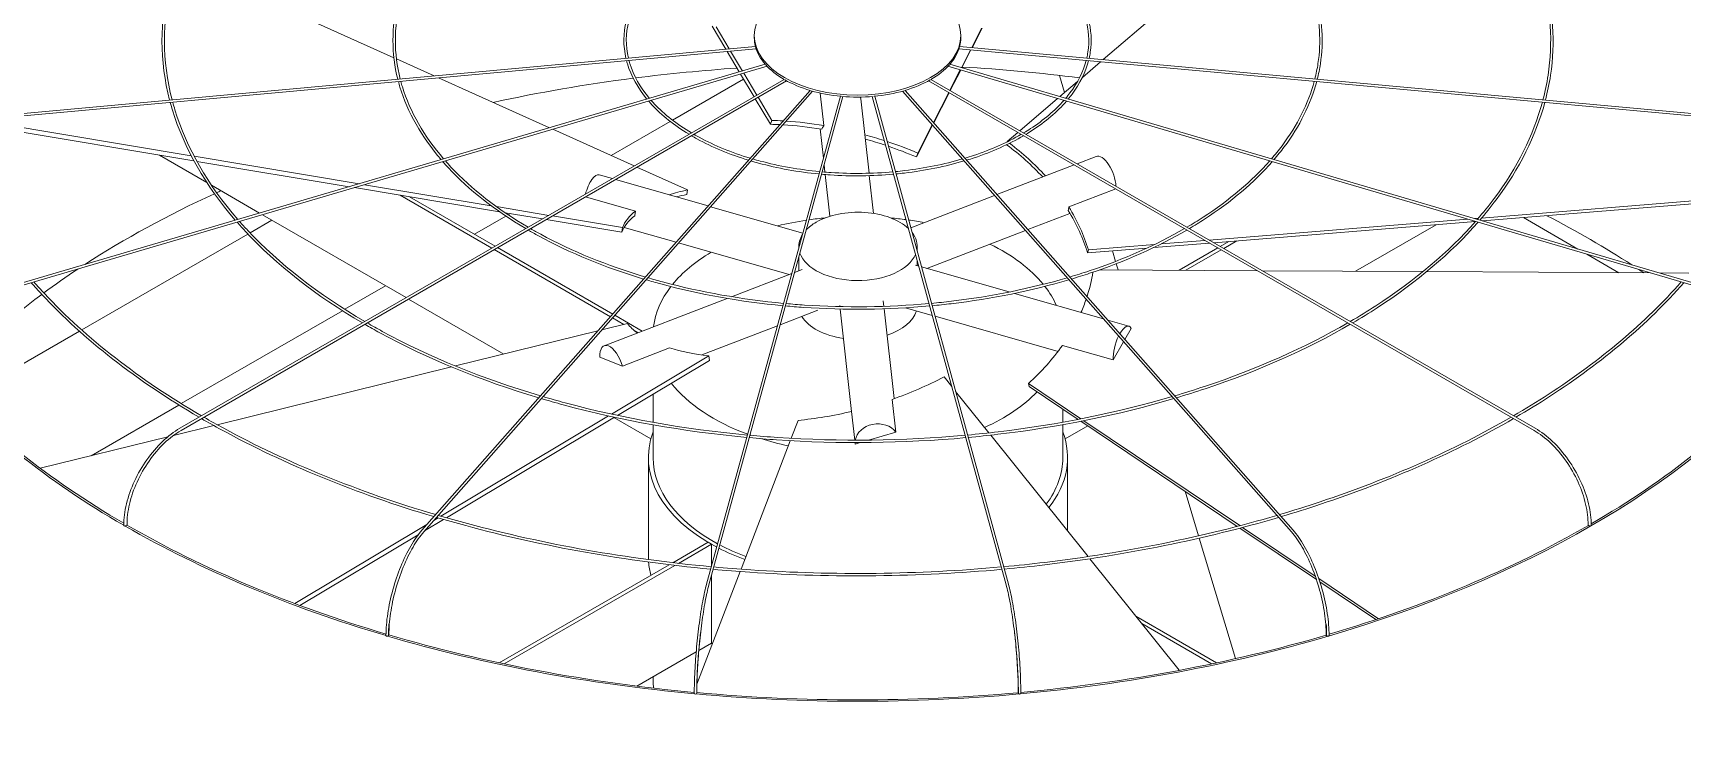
# Model space of a CAD drawing. Header units: millimetres. Extents: x -312439 to 477422, y -331570 to 212570.
# Drawn here: x 397883.8 to 398300.9, y 107352.6 to 107528.1 of the extents above; entities that cross this region are included whole.
import ezdxf

# ---------------------------------------------------------------- set-up
doc = ezdxf.new("R2010")
doc.units = ezdxf.units.MM

msp = doc.modelspace()

# ---------------------------------------------------------------- linework, layer by layer
at = {"color": 0, "linetype": 'Continuous', "lineweight": 0, "extrusion": (0, 0.816497, 0.57735)}
for p, q in [((397975.051, 107521.838), (397932.336, 107541.062)), ((398168.544, 107533.4), (398154.459, 107521.365)), ((398058.999, 107523.997), (398055.549, 107529.795)), ((398056.549, 107529.704), (398059.895, 107524.079)), ((398121.209, 107524.406), (398123.705, 107529.299)), ((398123.834, 107529.311), (398121.326, 107524.395)), ((397853.073, 107505.167), (398066.515, 107524.685)), ((398066.211, 107526.977), (398066.211, 107527.477)), ((398118.161, 107524.685), (398331.602, 107505.167)), ((398118.464, 107526.977), (398118.464, 107527.477)), ((398066.696, 107524.086), (397853.129, 107504.557)), ((397876.433, 107463.544), (398069.002, 107520.193)), ((397985.238, 107517.252), (397975.701, 107521.545)), ((398062.415, 107518.255), (398059.346, 107523.414)), ((398060.242, 107523.496), (398063.22, 107518.492)), ((398115.673, 107520.193), (398308.243, 107463.544)), ((398331.547, 107504.557), (398117.98, 107524.086)), ((398118.618, 107519.327), (398120.909, 107523.818)), ((398121.026, 107523.808), (398118.725, 107519.295)), ((398153.809, 107520.81), (398149.203, 107516.874)), ((397876.606, 107462.956), (398069.462, 107519.69)), ((397920.91, 107428.118), (398073.764, 107516.368)), ((397921.216, 107427.588), (398074.383, 107516.019)), ((398014.396, 107504.129), (397986.374, 107516.741)), ((398045.516, 107506.079), (398063.486, 107516.455)), ((398066.152, 107511.974), (398062.738, 107517.712)), ((398063.543, 107517.949), (398066.856, 107512.38)), ((398263.459, 107427.588), (398110.292, 107516.019)), ((398263.765, 107428.118), (398110.912, 107516.368)), ((398308.07, 107462.956), (398115.213, 107519.69)), ((398115.699, 107513.605), (398118.335, 107518.772)), ((398118.441, 107518.74), (398115.794, 107513.55)), ((398143.41, 107517.374), (398144.718, 107513.043)), ((397982.143, 107402.338), (398080.32, 107513.583)), ((397982.602, 107401.933), (398080.97, 107513.395)), ((398054.151, 107388.696), (398088.005, 107512.101)), ((398054.742, 107388.534), (398088.625, 107512.046)), ((398067.169, 107511.854), (398070.667, 107505.976)), ((398083.82, 107504.701), (398082.907, 107512.91)), ((398129.934, 107388.534), (398096.051, 107512.046)), ((398130.524, 107388.696), (398096.671, 107512.101)), ((398103.705, 107513.395), (398202.073, 107401.933)), ((398202.532, 107402.338), (398104.356, 107513.583)), ((398111.537, 107505.446), (398115.42, 107513.058)), ((398115.515, 107513.004), (398111.615, 107505.358)), ((398147.94, 107515.796), (398143.504, 107512.006)), ((398070.297, 107505.009), (398066.466, 107511.448)), ((398093.151, 107511.462), (398095.245, 107492.63)), ((398142.949, 107511.531), (398133.409, 107503.38)), ((397924.459, 107495.75), (397865.027, 107505.645)), ((397869.573, 107506.061), (397923.776, 107497.036)), ((398035.845, 107494.476), (398015.254, 107503.743)), ((398029.986, 107497.113), (398044.943, 107505.748)), ((398070.297, 107505.009), (398070.667, 107505.976)), ((398082.876, 107503.83), (398083.701, 107496.413)), ((398111.316, 107504.772), (398107.233, 107496.769)), ((398107.604, 107497.736), (398111.238, 107504.86)), ((398130.196, 107500.595), (398130.21, 107500.647)), ((398132.915, 107502.958), (398130.21, 107500.647)), ((397927.722, 107490.288), (397915.749, 107497.2)), ((397924.533, 107496.91), (397966.248, 107489.965)), ((397963.703, 107489.217), (397925.227, 107495.622)), ((398107.233, 107496.769), (398107.604, 107497.736)), ((398152.671, 107496.871), (398147.877, 107495.027)), ((398026.966, 107492.238), (398030.312, 107491.282)), ((398031.132, 107491.048), (398054.532, 107484.363)), ((398049.318, 107488.412), (398036.533, 107494.166)), ((398083.884, 107494.765), (398084.089, 107492.925)), ((398084.158, 107492.305), (398085.333, 107481.738)), ((398095.313, 107492.019), (398096.374, 107482.473)), ((398147.142, 107494.744), (398127.612, 107487.232)), ((397941.096, 107482.566), (397928.914, 107489.599)), ((398001.782, 107482.877), (397965.089, 107488.986)), ((397967.634, 107489.735), (397999.663, 107484.402)), ((397976.604, 107487.069), (397999.81, 107473.671)), ((398049.153, 107487.267), (398049.318, 107488.412)), ((398127.002, 107486.997), (398105.795, 107478.84)), ((398145.777, 107484.095), (398157.666, 107488.668)), ((398000.676, 107474.171), (397979.038, 107486.663)), ((398001.007, 107484.178), (398014.204, 107481.981)), ((398012.627, 107481.071), (398003.206, 107482.64)), ((398023.563, 107486.678), (398036.186, 107483.072)), ((398055.184, 107484.176), (398078.516, 107477.511)), ((398250.213, 107481.301), (398315.774, 107486.604)), ((398315.346, 107485.811), (398250.404, 107480.559)), ((397938.653, 107477.566), (397944.205, 107480.771)), ((397978.156, 107461.169), (397941.828, 107482.143)), ((397995.463, 107477.181), (398003.405, 107481.767)), ((398003.997, 107482.108), (398004.534, 107482.419)), ((398032.738, 107477.723), (398013.578, 107480.913)), ((398015.154, 107481.823), (398032.903, 107478.868)), ((398032.738, 107477.723), (398032.903, 107478.868)), ((398033.304, 107478.93), (398046.428, 107475.18)), ((398146.074, 107482.488), (398135.416, 107478.389)), ((398181.304, 107475.728), (398246.681, 107481.015)), ((398248.635, 107480.415), (398182.455, 107475.063)), ((398238.676, 107479.61), (398218.294, 107467.843)), ((398248.383, 107481.153), (398249.347, 107481.231)), ((398274.542, 107473.458), (398260.789, 107481.398)), ((397896.087, 107452.991), (397938.107, 107477.251)), ((398047.08, 107474.994), (398075.035, 107467.008)), ((398134.806, 107478.154), (398109.857, 107468.557)), ((398150.732, 107473.255), (398167.447, 107474.607)), ((398181.381, 107474.976), (398167.251, 107473.833)), ((398169.111, 107474.741), (398180.229, 107475.641)), ((398186.299, 107475.374), (398184.108, 107474.109)), ((398184.974, 107473.608), (398188.314, 107475.536)), ((398000.422, 107473.317), (398029.81, 107456.35)), ((398030.395, 107457.013), (398001.288, 107473.817)), ((398077.47, 107474.13), (398077.47, 107473.7)), ((398077.47, 107471.385), (398077.47, 107467.944)), ((398107.422, 107474.13), (398107.422, 107472.911)), ((398107.422, 107470.596), (398107.422, 107469.253)), ((398165.513, 107473.692), (398150.526, 107472.48)), ((398150.526, 107472.48), (398150.732, 107473.255)), ((398156.817, 107472.989), (398157.616, 107470.343)), ((398183.496, 107473.755), (398173.685, 107468.091)), ((398175.401, 107468.081), (398184.362, 107473.255)), ((398284.909, 107467.472), (398276.796, 107472.156)), ((398060.476, 107461.408), (398075.705, 107467.265)), ((398076.415, 107467.538), (398078.36, 107468.287)), ((398107.822, 107469.139), (398107.031, 107469.364)), ((398130.729, 107462.594), (398108.511, 107468.942)), ((398193.497, 107467.981), (398153.6, 107468.202)), ((398157.794, 107469.755), (398158.27, 107468.177)), ((398235.356, 107467.748), (398194.734, 107467.974)), ((398292.869, 107467.428), (398236.317, 107467.742)), ((398302.641, 107467.374), (398295.081, 107467.416)), ((397962.616, 107458.217), (397972.943, 107464.179)), ((398154.542, 107455.792), (398132.006, 107462.23)), ((397921.278, 107434.351), (397962.017, 107457.871)), ((398002.871, 107446.9), (397978.769, 107460.816)), ((398028.252, 107449.013), (398059.349, 107460.974)), ((398072.782, 107454.296), (398082.329, 107457.968)), ((398087.871, 107458.905), (398087.845, 107459.147)), ((398090.82, 107432.39), (398087.94, 107458.291)), ((398098.988, 107458.965), (398098.832, 107460.369)), ((398101.584, 107435.62), (398099.056, 107458.354)), ((398111.244, 107456.663), (398104.448, 107458.605)), ((398034.16, 107454.608), (398027.68, 107453.012)), ((398030.351, 107456.038), (398033.227, 107454.378)), ((398037.854, 107452.706), (398030.936, 107456.7)), ((398052.956, 107446.67), (398072.072, 107454.023)), ((398143.054, 107447.576), (398111.933, 107456.467)), ((398160.963, 107453.957), (398155.634, 107455.48)), ((398161.558, 107453.395), (398159.954, 107450.585)), ((397865.498, 107435.33), (397895.528, 107452.668)), ((398026.637, 107452.754), (397990.62, 107443.883)), ((398035.861, 107452.856), (398036.815, 107452.306)), ((398159.633, 107450.023), (398157.001, 107445.412)), ((398027.183, 107446.119), (398032.879, 107443.85)), ((398030.09, 107431.713), (398054.682, 107446.432)), ((398054.888, 107445.301), (398031.631, 107431.38)), ((398032.879, 107443.85), (398044.812, 107448.44)), ((398054.888, 107445.301), (398054.682, 107446.432)), ((398157.001, 107445.412), (398144.15, 107449.083)), ((397989.615, 107443.635), (397930.347, 107429.036)), ((398116.182, 107438.665), (398114.225, 107441.104)), ((398040.646, 107429.619), (398040.646, 107436.776)), ((398125.571, 107426.957), (398117.147, 107437.461)), ((398135.739, 107438.689), (398135.574, 107439.45)), ((398135.574, 107439.45), (398148.858, 107430.523)), ((398148.108, 107430.377), (398135.739, 107438.689)), ((397898.477, 107421.186), (397920.676, 107434.003)), ((398101.991, 107427.176), (398101.072, 107435.437)), ((398144.246, 107429.658), (398144.246, 107432.972)), ((397929.473, 107428.821), (397919.281, 107426.311)), ((397986.948, 107405.889), (398029.324, 107431.254)), ((398030.86, 107430.919), (397988.361, 107405.48)), ((398040.061, 107425.429), (398030.709, 107430.828)), ((398040.646, 107420.687), (398040.646, 107428.997)), ((398077.289, 107430.126), (398075.55, 107425.588)), ((398090.82, 107432.39), (398091.628, 107425.125)), ((398144.246, 107420.687), (398144.246, 107429.036)), ((398150.554, 107428.733), (398144.831, 107425.429)), ((398188.381, 107403.313), (398148.828, 107429.893)), ((398149.576, 107430.041), (398189.078, 107403.495)), ((397917.834, 107425.954), (397885.574, 107418.008)), ((398075.32, 107424.988), (398062.865, 107392.479)), ((398091.696, 107424.512), (398091.738, 107424.129)), ((398091.738, 107424.129), (398093.026, 107424.512)), ((398095.128, 107425.137), (398101.991, 107427.176)), ((398150.664, 107395.669), (398126.024, 107426.392)), ((398039.421, 107395.684), (398039.421, 107420.687)), ((398145.471, 107402.144), (398145.471, 107420.687)), ((398175.184, 107412.182), (398178.586, 107400.919)), ((397950.004, 107383.775), (397983.405, 107403.768)), ((397987.642, 107405.05), (397982.789, 107402.145)), ((397985.136, 107404.804), (397986.232, 107405.46)), ((397981.216, 107401.203), (397951.296, 107383.294)), ((398054.521, 107399.292), (398045.579, 107394.129)), ((398055.387, 107398.791), (398054.521, 107399.292)), ((398178.763, 107400.332), (398187.97, 107369.852)), ((398208.426, 107389.843), (398189.06, 107402.857)), ((398189.755, 107403.04), (398208.138, 107390.687)), ((398047.022, 107393.962), (398055.387, 107398.791)), ((398055.387, 107398.791), (398055.387, 107393.203)), ((398173.736, 107366.9), (398151.107, 107395.116)), ((398044.694, 107393.618), (398001.708, 107368.8)), ((398002.975, 107368.531), (398046.132, 107393.448)), ((398062.636, 107391.882), (398051.714, 107363.375)), ((398055.387, 107390.888), (398055.387, 107373.788)), ((398209.025, 107390.09), (398224.117, 107379.949)), ((398223.471, 107379.732), (398209.299, 107389.256)), ((398183.184, 107368.8), (398162.752, 107380.596)), ((398164.246, 107378.734), (398181.917, 107368.531)), ((398051.519, 107371.555), (398036.548, 107362.912)), ((398055.387, 107373.788), (398052.184, 107371.939)), ((398040.646, 107364.291), (398040.646, 107365.277)), ((398051.036, 107361.606), (398050.933, 107361.337))]:
    msp.add_line(p, q, dxfattribs=at)
at = {"color": 0, "linetype": 'Continuous', "lineweight": 0}
msp.add_ellipse((398092.338, 107527.477), major_axis=(-26.126, 0), ratio=0.5773503, dxfattribs=at)
for centre, major_axis, ratio, start_param, end_param in [((398092.338, 107526.977), (-26.126, 0), 0.5773503, 0, 0.1535113), ((398092.338, 107526.977), (-26.126, 0), 0.5773503, 0.160648, 0.4676706), ((398092.338, 107526.977), (-26.126, 0), 0.5773503, 2.6739221, 2.9809447), ((398092.338, 107526.977), (-26.126, 0), 0.5773503, 2.9880814, 3.1415927), ((398092.446, 107369.226), (-261.613, 0), 0.5773503, 4.9315023, 5.0730373), ((398092.446, 107369.226), (-261.613, 0), 0.5773503, 4.8296672, 4.9289778), ((398092.338, 107526.977), (-26.126, 0), 0.5773503, 0.4748072, 0.7818298), ((398092.338, 107526.977), (-26.126, 0), 0.5773503, 0.7889665, 1.0959891), ((398092.338, 107526.977), (-26.126, 0), 0.5773503, 2.0456036, 2.3526262), ((398092.338, 107526.977), (-26.126, 0), 0.5773503, 2.3597628, 2.6667854), ((398092.446, 107369.226), (-261.613, 0), 0.5773503, 4.4965959, 4.611374), ((398092.338, 107526.977), (-26.126, 0), 0.5773503, 1.1031258, 1.4101484), ((398092.338, 107526.977), (-26.126, 0), 0.5773503, 1.417285, 1.7243076), ((398087.657, 107510.852), (-5.494, -0.611), 0.8148193, 3.1415927, 3.239858), ((398092.338, 107526.977), (-26.126, 0), 0.5773503, 1.7314443, 2.0384669), ((398092.446, 107467.782), (-56.639, 21.698), 0.5343599, 5.2632147, 5.3074736), ((398092.816, 107468.749), (56.639, -21.698), 0.5343599, 2.113134, 2.1658809), ((398092.446, 107467.782), (-56.639, 21.698), 0.5343599, 5.0728277, 5.2488944), ((398092.816, 107468.749), (56.639, -21.698), 0.5343599, 1.92896, 2.0989228), ((398092.816, 107468.749), (56.639, -21.698), 0.5343599, 1.6636456, 1.7494756), ((398092.446, 107467.782), (-56.639, 21.698), 0.5343599, 4.7930664, 4.8825345), ((398092.816, 107468.749), (56.639, -21.698), 0.5343599, 1.5140664, 1.6514841), ((398092.446, 107467.782), (-56.639, 21.698), 0.5343599, 4.655659, 4.78086), ((398092.446, 107467.782), (58.621, -15.57), 0.7560981, 0.8715668, 1.0888975), ((398092.652, 107468.557), (58.621, -15.57), 0.7560981, 1.0889957, 1.0897919), ((398092.652, 107468.557), (58.621, -15.57), 0.7560981, 0.8588781, 1.0770864), ((398154.655, 107491.711), (-1.984, 5.159), 0.4527097, 4.0715694, 6.2831853), ((398025.448, 107486.923), (1.518, 5.315), 0.3621096, 0, 1.5955332), ((398092.446, 107369.226), (-261.613, 0), 0.5773503, 5.3840325, 5.5566031), ((398092.446, 107369.226), (-261.613, 0), 0.5773503, 5.3759613, 5.381266), ((398092.611, 107468.928), (-60.036, 8.629), 0.3284711, 5.5638228, 5.6832782), ((398092.446, 107467.782), (-60.036, 8.629), 0.3284711, 5.5638228, 5.6281345), ((398092.611, 107468.928), (-60.036, 8.629), 0.3284711, 5.9787164, 6.2156373), ((398092.446, 107474.13), (-14.976, 0), 0.5773503, 3.6916997, 5.4977871), ((398092.446, 107467.782), (58.621, -15.57), 0.7560981, 0.4379774, 0.6726233), ((398092.652, 107468.557), (58.621, -15.57), 0.7560981, 0.4379774, 0.6748983), ((398092.446, 107467.782), (-60.036, 8.629), 0.3284711, 5.9809914, 6.2156373), ((398092.446, 107451.818), (-51.8, 0), 0.5773503, 4.9668384, 5.1151413), ((398092.446, 107474.13), (-14.976, 0), 0.5773503, 5.4977871, 5.7722245), ((398092.446, 107451.818), (-51.8, 0), 0.5773503, 4.8725497, 4.9536635), ((398092.446, 107451.818), (-51.8, 0), 0.5773503, 4.4755897, 4.5522282), ((398092.446, 107451.818), (-51.8, 0), 0.5773503, 4.3841689, 4.46244), ((398092.446, 107369.226), (-261.613, 0), 0.5773503, 3.867145, 3.9833748), ((398092.446, 107474.13), (-14.976, 0), 0.5773503, 5.9253681, 6.3268432), ((398092.446, 107474.13), (-14.976, 0), 0.5773503, 3.0357663, 3.5615783), ((398092.446, 107451.818), (-51.8, 0), 0.5773503, 3.5810046, 4.0125195), ((398092.446, 107451.818), (-51.8, 0), 0.5773503, 5.5125312, 5.8454489), ((398092.446, 107474.13), (-14.976, 0), 0.5773503, 0.1968015, 2.9056449), ((398092.446, 107369.226), (-261.613, 0), 0.5773503, 5.5668053, 5.6187776), ((398092.281, 107468.543), (59.282, 12.821), 0.7719474, 5.8595474, 5.99043), ((398092.446, 107369.226), (-261.613, 0), 0.5773503, 3.8494737, 3.8569689), ((398092.446, 107369.226), (-261.613, 0), 0.5773503, 5.6218563, 5.7966666), ((398092.446, 107451.818), (-51.8, 0), 0.5773503, 5.864801, 6.2160224), ((398092.446, 107451.818), (-51.8, 0), 0.5773503, 3.3906549, 3.5616615), ((398092.446, 107459.222), (-14.976, 0), 0.5773503, 2.0838772, 2.9778132), ((398092.281, 107468.543), (59.282, 12.821), 0.7719474, 5.7736505, 5.8452628), ((398092.24, 107468.914), (-59.674, -10.853), 0.3443205, 0.1772511, 0.3142745), ((398092.446, 107459.222), (-14.976, 0), 0.5773503, 0.3310244, 1.3226651), ((398159.444, 107448.642), (1.518, 5.315), 0.3621096, 5.9116388, 7.2697762), ((398030.237, 107443.853), (-1.984, 5.159), 0.4527097, 4.5393785, 7.2340672), ((398159.444, 107448.642), (1.518, 5.315), 0.3621096, 1.1204156, 2.3231422), ((398092.24, 107468.914), (-59.674, -10.853), 0.3443205, 0.5921448, 0.8290657), ((398092.281, 107468.543), (59.282, 12.821), 0.7719474, 5.3512156, 5.5881365), ((398092.446, 107510.466), (-262.225, 0), 0.5773503, 0.4717795, 0.7837457), ((398092.446, 107510.466), (-261.613, 0), 0.5773503, 0.4715588, 0.781436), ((398092.076, 107468.722), (-56.425, -22.248), 0.5660586, 1.5074553, 1.7443762), ((398092.446, 107510.466), (-262.225, 0), 0.5773503, 2.0421116, 2.6702774), ((398092.446, 107510.466), (-261.613, 0), 0.5773503, 2.358999, 2.669365), ((398092.446, 107451.818), (-51.8, 0), 0.5773503, 0.4237953, 1.0021877), ((398092.446, 107451.818), (-51.8, 0), 0.5773503, 2.2375498, 2.6358707), ((398092.076, 107468.722), (-56.425, -22.248), 0.5660586, 1.0925617, 1.3294826), ((398097.235, 107424.713), (5.494, 0.611), 0.8148193, 0.440938, 2.9148909), ((398092.446, 107420.687), (-53.025, 0), 0.5773503, 6.0678252, 7.1147249), ((398092.446, 107451.818), (-51.8, 0), 0.5773503, 1.0153625, 1.0203014), ((398092.446, 107451.818), (-51.8, 0), 0.5773503, 1.0757224, 1.2236785), ((398097.235, 107424.713), (5.494, 0.611), 0.8148193, 3.0505707, 3.1356266), ((398092.446, 107420.687), (-53.025, 0), 0.5773503, 2.7158894, 3.3569527), ((398092.446, 107420.687), (-51.8, 0), 0.5773503, 0, 0.8158921), ((398092.446, 107420.687), (-51.8, 0), 0.5773503, 2.7364581, 3.1415927), ((397907.025, 107403.538), (0.306, 0), 0.5773503, 3.1415927, 6.0213513), ((398092.446, 107510.466), (-262.225, 0), 0.5773503, 0.7858257, 1.0981183), ((397907.241, 107403.663), (0.306, 0.004), 0.5862544, 5.4898935, 6.2831853), ((398092.446, 107510.466), (-261.613, 0), 0.5773503, 0.7858227, 1.096892), ((398092.446, 107510.466), (-261.613, 0), 0.5773503, 2.0437737, 2.355024), ((398277.434, 107403.663), (-0.306, 0.004), 0.5862544, 0, 0.7932918), ((398277.651, 107403.538), (-0.306, 0), 0.5773503, 0.261834, 3.1415927), ((398092.446, 107395.684), (-53.025, 0), 0.5773503, 0, 0.0255506), ((398092.446, 107420.687), (-53.025, 0), 0.5773503, 0.8456372, 1.0001122), ((398092.446, 107420.687), (-51.8, 0), 0.5773503, 0.8304704, 0.9913861), ((398092.446, 107395.684), (-53.025, 0), 0.5773503, 0.0459168, 0.1554998), ((397973.36, 107375.712), (-0.306, 0), 0.5773503, 0, 3.1415927), ((398092.446, 107510.466), (-262.225, 0), 0.5773503, 1.0998851, 1.4125333), ((397973.499, 107375.87), (-0.306, -0.003), 0.5885883, 2.6652649, 3.1415927), ((398092.446, 107510.466), (-261.613, 0), 0.5773503, 1.1000981, 1.4118355), ((398092.446, 107510.466), (-262.225, 0), 0.5773503, 1.7280308, 2.0415976), ((398092.446, 107510.466), (-261.613, 0), 0.5773503, 1.7289191, 2.0406845), ((398211.177, 107375.87), (-0.306, 0.003), 0.5885883, 0, 0.4763277), ((398211.316, 107375.712), (-0.306, 0), 0.5773503, 0, 3.1415927), ((398092.446, 107395.684), (-53.025, 0), 0.5773503, 0.7969487, 0.8037884), ((398092.446, 107364.291), (-51.8, 0), 0.5773503, 0, 0.0632109), ((398051.341, 107361.084), (-0.306, 0), 0.5773503, 0, 3.1415927), ((398092.446, 107510.466), (-262.225, 0), 0.5773503, 1.4139544, 1.727034), ((398051.389, 107361.258), (-0.306, -0.001), 0.5898153, 2.9827557, 3.1415927), ((398092.446, 107510.466), (-261.613, 0), 0.5773503, 1.41439, 1.726367), ((398133.287, 107361.258), (-0.306, 0.001), 0.5898153, 0, 0.1588369), ((398133.335, 107361.084), (-0.306, 0), 0.5773503, 0, 3.1415927)]:
    msp.add_ellipse(centre, major_axis=major_axis, ratio=ratio, start_param=start_param, end_param=end_param, dxfattribs=at)
at = {"color": 3, "linetype": 'Continuous', "lineweight": 0}
for start_param, end_param in [(0, 2.3561945), (2.3561945, 3.1415927)]:
    msp.add_ellipse((398092.446, 107369.726), major_axis=(-262.225, 0), ratio=0.5773503, start_param=start_param, end_param=end_param, dxfattribs=at)
at = {"color": 0, "linetype": 'Continuous', "lineweight": 0}
for points, knots in [([(397918.593, 107542.319), (397918.468, 107541.867), (397918.348, 107541.415), (397915.736, 107531.091), (397915.767, 107521.001), (397918.327, 107511.134)], [0.62689443, 0.62689443, 0.62689443, 0.62689443, 0.64035432, 0.64035432, 0.93404611, 0.93404611, 0.93404611, 0.93404611]), ([(397919.213, 107542.262), (397919.085, 107541.803), (397918.962, 107541.344), (397916.346, 107531.053), (397916.379, 107521.016), (397918.945, 107511.19)], [0.62582334, 0.62582334, 0.62582334, 0.62582334, 0.63964072, 0.63964072, 0.93502054, 0.93502054, 0.93502054, 0.93502054]), ([(398265.731, 107511.19), (398266.272, 107513.264), (398266.702, 107515.347), (398268.272, 107525.706), (398267.748, 107534.063), (398265.463, 107542.262)], [3.77736844, 3.77736844, 3.77736844, 3.77736844, 3.83971259, 3.83971259, 4.08656564, 4.08656564, 4.08656564, 4.08656564]), ([(398266.349, 107511.134), (398266.889, 107513.215), (398267.317, 107515.305), (398268.882, 107525.702), (398268.36, 107534.094), (398266.083, 107542.319)], [3.77834287, 3.77834287, 3.77834287, 3.77834287, 3.84027623, 3.84027623, 4.08549455, 4.08549455, 4.08549455, 4.08549455]), ([(397976.299, 107537.042), (397976.21, 107536.72), (397976.124, 107536.398), (397974.399, 107529.569), (397974.396, 107522.918), (397976.036, 107516.411)], [0.62618978, 0.62618978, 0.62618978, 0.62618978, 0.64052907, 0.64052907, 0.92987427, 0.92987427, 0.92987427, 0.92987427]), ([(397976.919, 107536.985), (397976.827, 107536.656), (397976.739, 107536.327), (397975.009, 107529.531), (397975.008, 107522.933), (397976.654, 107516.467)], [0.62457061, 0.62457061, 0.62457061, 0.62457061, 0.6394598, 0.6394598, 0.93127617, 0.93127617, 0.93127617, 0.93127617]), ([(398208.022, 107516.467), (398208.352, 107517.763), (398208.615, 107519.063), (398209.654, 107525.903), (398209.298, 107531.497), (398207.756, 107536.985)], [3.78111281, 3.78111281, 3.78111281, 3.78111281, 3.83956511, 3.83956511, 4.08781837, 4.08781837, 4.08781837, 4.08781837]), ([(398208.639, 107516.411), (398208.968, 107517.713), (398209.23, 107519.021), (398210.264, 107525.899), (398209.91, 107531.527), (398208.376, 107537.042)], [3.78251471, 3.78251471, 3.78251471, 3.78251471, 3.8404098, 3.8404098, 4.0861992, 4.0861992, 4.0861992, 4.0861992]), ([(398034.006, 107531.765), (398033.952, 107531.573), (398033.901, 107531.381), (398033.061, 107528.047), (398033.027, 107524.836), (398033.752, 107521.689)], [0.62410482, 0.62410482, 0.62410482, 0.62410482, 0.64104385, 0.64104385, 0.91753144, 0.91753144, 0.91753144, 0.91753144]), ([(398034.627, 107531.708), (398034.569, 107531.509), (398034.515, 107531.309), (398033.672, 107528.009), (398033.639, 107524.85), (398034.367, 107521.745)], [0.62079185, 0.62079185, 0.62079185, 0.62079185, 0.63891194, 0.63891194, 0.91997787, 0.91997787, 0.91997787, 0.91997787]), ([(398150.308, 107521.745), (398150.429, 107522.261), (398150.529, 107522.778), (398151.036, 107526.099), (398150.848, 107528.93), (398150.049, 107531.708)], [3.79241111, 3.79241111, 3.79241111, 3.79241111, 3.83910744, 3.83910744, 4.09159713, 4.09159713, 4.09159713, 4.09159713]), ([(398150.924, 107521.689), (398151.044, 107522.212), (398151.144, 107522.736), (398151.647, 107526.095), (398151.46, 107528.961), (398150.67, 107531.765)], [3.79485754, 3.79485754, 3.79485754, 3.79485754, 3.8407928, 3.8407928, 4.08828416, 4.08828416, 4.08828416, 4.08828416]), ([(398033.899, 107521.087), (398033.968, 107520.823), (398034.043, 107520.559), (398035.058, 107517.207), (398036.726, 107514.2), (398039.059, 107511.384)], [0.93516687, 0.93516687, 0.93516687, 0.93516687, 0.95843835, 0.95843835, 1.2316048, 1.2316048, 1.2316048, 1.2316048]), ([(398034.518, 107521.144), (398034.587, 107520.886), (398034.661, 107520.628), (398035.677, 107517.332), (398037.349, 107514.361), (398039.699, 107511.573)], [0.93813971, 0.93813971, 0.93813971, 0.93813971, 0.96156851, 0.96156851, 1.23828559, 1.23828559, 1.23828559, 1.23828559]), ([(398144.976, 107511.573), (398145.357, 107512.025), (398145.72, 107512.481), (398148.03, 107515.567), (398149.407, 107518.33), (398150.158, 107521.144)], [3.47410339, 3.47410339, 3.47410339, 3.47410339, 3.51894345, 3.51894345, 3.77424927, 3.77424927, 3.77424927, 3.77424927]), ([(398145.617, 107511.384), (398145.96, 107511.799), (398146.289, 107512.217), (398148.608, 107515.331), (398150.016, 107518.178), (398150.776, 107521.087)], [3.48078418, 3.48078418, 3.48078418, 3.48078418, 3.52099532, 3.52099532, 3.77722211, 3.77722211, 3.77722211, 3.77722211]), ([(397976.192, 107515.81), (397976.315, 107515.351), (397976.446, 107514.893), (397978.524, 107508.062), (397982.042, 107501.857), (397986.993, 107496.068)], [0.93878416, 0.93878416, 0.93878416, 0.93878416, 0.9592157, 0.9592157, 1.24402203, 1.24402203, 1.24402203, 1.24402203]), ([(397976.811, 107515.867), (397976.934, 107515.414), (397977.064, 107514.962), (397979.144, 107508.187), (397982.667, 107502.02), (397987.637, 107496.257)], [0.94031776, 0.94031776, 0.94031776, 0.94031776, 0.96078603, 0.96078603, 1.24747633, 1.24747633, 1.24747633, 1.24747633]), ([(398197.038, 107496.257), (398197.984, 107497.354), (398198.878, 107498.465), (398203.61, 107504.794), (398206.352, 107510.278), (398207.864, 107515.867)], [3.46491265, 3.46491265, 3.46491265, 3.46491265, 3.51947788, 3.51947788, 3.77207122, 3.77207122, 3.77207122, 3.77207122]), ([(398197.683, 107496.068), (398198.589, 107497.128), (398199.448, 107498.201), (398204.188, 107504.559), (398206.961, 107510.126), (398208.483, 107515.81)], [3.46836695, 3.46836695, 3.46836695, 3.46836695, 3.52050672, 3.52050672, 3.77360482, 3.77360482, 3.77360482, 3.77360482]), ([(397918.486, 107510.533), (397918.662, 107509.88), (397918.849, 107509.227), (397921.99, 107498.917), (397927.361, 107489.514), (397934.932, 107480.753)], [0.94000678, 0.94000678, 0.94000678, 0.94000678, 0.95947637, 0.95947637, 1.24820492, 1.24820492, 1.24820492, 1.24820492]), ([(397919.105, 107510.59), (397919.281, 107509.942), (397919.468, 107509.296), (397922.61, 107499.043), (397927.986, 107489.677), (397935.578, 107480.943)], [0.94103976, 0.94103976, 0.94103976, 0.94103976, 0.9605244, 0.9605244, 1.25053309, 1.25053309, 1.25053309, 1.25053309]), ([(398039.491, 107510.873), (398039.738, 107510.588), (398039.991, 107510.305), (398042.797, 107507.273), (398045.992, 107504.73), (398049.717, 107502.485)], [1.24820371, 1.24820371, 1.24820371, 1.24820371, 1.27608724, 1.27608724, 1.54927756, 1.54927756, 1.54927756, 1.54927756]), ([(398040.138, 107511.063), (398040.391, 107510.776), (398040.65, 107510.491), (398043.449, 107507.524), (398046.622, 107505.034), (398050.324, 107502.835)], [1.2552022, 1.2552022, 1.2552022, 1.2552022, 1.28394226, 1.28394226, 1.55644282, 1.55644282, 1.55644282, 1.55644282]), ([(398134.352, 107502.835), (398134.948, 107503.189), (398135.53, 107503.551), (398139.431, 107506.082), (398142.275, 107508.491), (398144.538, 107511.063)], [3.15594616, 3.15594616, 3.15594616, 3.15594616, 3.1998122, 3.1998122, 3.45718678, 3.45718678, 3.45718678, 3.45718678]), ([(398134.959, 107502.485), (398135.464, 107502.789), (398135.959, 107503.099), (398139.904, 107505.66), (398142.852, 107508.174), (398145.184, 107510.873)], [3.16311142, 3.16311142, 3.16311142, 3.16311142, 3.20013863, 3.20013863, 3.46418527, 3.46418527, 3.46418527, 3.46418527]), ([(398249.097, 107480.943), (398250.61, 107482.684), (398252.036, 107484.449), (398259.19, 107494.022), (398263.297, 107502.225), (398265.571, 107510.59)], [3.46185589, 3.46185589, 3.46185589, 3.46185589, 3.51965328, 3.51965328, 3.77134922, 3.77134922, 3.77134922, 3.77134922]), ([(398249.743, 107480.753), (398251.216, 107482.457), (398252.606, 107484.185), (398259.768, 107493.787), (398263.906, 107502.074), (398266.19, 107510.533)], [3.46418406, 3.46418406, 3.46418406, 3.46418406, 3.52033986, 3.52033986, 3.7723822, 3.7723822, 3.7723822, 3.7723822]), ([(398083.32, 107503.756), (398083.425, 107504.03), (398083.565, 107504.308), (398083.765, 107504.619), (398083.792, 107504.66), (398083.82, 107504.701)], [0, 0, 0, 0, 1.7008868, 1.7008868, 1.9577529, 1.9577529, 1.9577529, 1.9577529]), ([(398050.32, 107502.126), (398050.77, 107501.863), (398051.226, 107501.604), (398055.59, 107499.211), (398059.994, 107497.383), (398064.742, 107495.932)], [1.5639266, 1.5639266, 1.5639266, 1.5639266, 1.59638594, 1.59638594, 1.86940636, 1.86940636, 1.86940636, 1.86940636]), ([(398050.932, 107502.479), (398051.378, 107502.222), (398051.831, 107501.969), (398056.147, 107499.635), (398060.499, 107497.852), (398065.188, 107496.437)], [1.5712561, 1.5712561, 1.5712561, 1.5712561, 1.60358263, 1.60358263, 1.87454698, 1.87454698, 1.87454698, 1.87454698]), ([(398119.488, 107496.437), (398120.228, 107496.66), (398120.96, 107496.893), (398126.085, 107498.605), (398130.151, 107500.407), (398133.744, 107502.479)], [2.837842, 2.837842, 2.837842, 2.837842, 2.88061564, 2.88061564, 3.14113288, 3.14113288, 3.14113288, 3.14113288]), ([(398119.933, 107495.932), (398120.566, 107496.125), (398121.192, 107496.325), (398126.399, 107498.059), (398130.63, 107499.946), (398134.355, 107502.126)], [2.84298262, 2.84298262, 2.84298262, 2.84298262, 2.8793398, 2.8793398, 3.14846238, 3.14846238, 3.14846238, 3.14846238]), ([(397987.433, 107495.559), (397987.886, 107495.04), (397988.351, 107494.524), (397994.061, 107488.383), (398000.672, 107483.189), (398008.399, 107478.63)], [1.2523872, 1.2523872, 1.2523872, 1.2523872, 1.27803342, 1.27803342, 1.55997281, 1.55997281, 1.55997281, 1.55997281]), ([(397988.08, 107495.749), (397988.54, 107495.228), (397989.011, 107494.71), (397994.713, 107488.634), (398001.304, 107483.494), (398009.008, 107478.982)], [1.2559207, 1.2559207, 1.2559207, 1.2559207, 1.28197401, 1.28197401, 1.56361702, 1.56361702, 1.56361702, 1.56361702]), ([(398065.387, 107495.738), (398066.009, 107495.554), (398066.637, 107495.376), (398072.135, 107493.885), (398077.313, 107492.953), (398082.612, 107492.442)], [1.88173801, 1.88173801, 1.88173801, 1.88173801, 1.91726722, 1.91726722, 2.19052772, 2.19052772, 2.19052772, 2.19052772]), ([(398065.835, 107496.245), (398066.457, 107496.063), (398067.085, 107495.887), (398072.497, 107494.441), (398077.578, 107493.537), (398082.776, 107493.041)], [1.88697171, 1.88697171, 1.88697171, 1.88697171, 1.922693, 1.922693, 2.19235404, 2.19235404, 2.19235404, 2.19235404]), ([(398101.9, 107493.041), (398102.695, 107493.117), (398103.487, 107493.202), (398109.329, 107493.904), (398114.241, 107494.898), (398118.841, 107496.245)], [2.52003494, 2.52003494, 2.52003494, 2.52003494, 2.56128493, 2.56128493, 2.82541727, 2.82541727, 2.82541727, 2.82541727]), ([(398102.064, 107492.442), (398102.778, 107492.511), (398103.489, 107492.587), (398109.437, 107493.292), (398114.528, 107494.327), (398119.288, 107495.738)], [2.52186126, 2.52186126, 2.52186126, 2.52186126, 2.55867334, 2.55867334, 2.83065097, 2.83065097, 2.83065097, 2.83065097]), ([(398175.667, 107478.982), (398177.066, 107479.801), (398178.429, 107480.641), (398186.396, 107485.812), (398192.072, 107490.615), (398196.595, 107495.749)], [3.14877196, 3.14877196, 3.14877196, 3.14877196, 3.19991213, 3.19991213, 3.45646828, 3.45646828, 3.45646828, 3.45646828]), ([(398176.277, 107478.63), (398177.583, 107479.4), (398178.858, 107480.189), (398186.869, 107485.39), (398192.649, 107490.298), (398197.243, 107495.559)], [3.15241617, 3.15241617, 3.15241617, 3.15241617, 3.2000755, 3.2000755, 3.46000178, 3.46000178, 3.46000178, 3.46000178]), ([(398083.231, 107492.384), (398083.947, 107492.319), (398084.665, 107492.262), (398090.718, 107491.847), (398096.138, 107491.905), (398101.445, 107492.384)], [2.20116261, 2.20116261, 2.20116261, 2.20116261, 2.23802396, 2.23802396, 2.51122637, 2.51122637, 2.51122637, 2.51122637]), ([(398083.395, 107492.984), (398084.146, 107492.917), (398084.899, 107492.859), (398090.845, 107492.465), (398096.116, 107492.524), (398101.28, 107492.984)], [2.2030547, 2.2030547, 2.2030547, 2.2030547, 2.24193573, 2.24193573, 2.50933428, 2.50933428, 2.50933428, 2.50933428]), ([(398036.186, 107483.072), (398036.174, 107483.018), (398036.163, 107482.965), (398036.08, 107482.559), (398036.021, 107482.214), (398035.974, 107481.89)], [52.4705624, 52.4705624, 52.4705624, 52.4705624, 52.7274285, 52.7274285, 54.4283153, 54.4283153, 54.4283153, 54.4283153]), ([(398145.633, 107483.219), (398145.691, 107483.439), (398145.737, 107483.69), (398145.769, 107484.009), (398145.773, 107484.052), (398145.777, 107484.095)], [27.2141577, 27.2141577, 27.2141577, 27.2141577, 28.9150445, 28.9150445, 29.1719106, 29.1719106, 29.1719106, 29.1719106]), ([(397935.375, 107480.245), (397936.035, 107479.492), (397936.711, 107478.743), (397945.325, 107469.493), (397955.353, 107461.648), (397967.084, 107454.777)], [1.25379638, 1.25379638, 1.25379638, 1.25379638, 1.27868669, 1.27868669, 1.5635663, 1.5635663, 1.5635663, 1.5635663]), ([(397936.023, 107480.435), (397936.689, 107479.68), (397937.371, 107478.929), (397945.978, 107469.744), (397955.986, 107461.954), (397967.694, 107455.129)], [1.25615972, 1.25615972, 1.25615972, 1.25615972, 1.28131662, 1.28131662, 1.56600951, 1.56600951, 1.56600951, 1.56600951]), ([(398009.619, 107478.627), (398010.467, 107478.137), (398011.328, 107477.656), (398020.095, 107472.898), (398029.029, 107469.251), (398038.662, 107466.381)], [1.57102631, 1.57102631, 1.57102631, 1.57102631, 1.60180119, 1.60180119, 1.87974458, 1.87974458, 1.87974458, 1.87974458]), ([(398146.013, 107466.381), (398147.666, 107466.873), (398149.297, 107467.388), (398159.721, 107470.867), (398167.862, 107474.475), (398175.057, 107478.627)], [2.8326444, 2.8326444, 2.8326444, 2.8326444, 2.88031456, 2.88031456, 3.14136267, 3.14136267, 3.14136267, 3.14136267]), ([(398216.981, 107455.129), (398219.184, 107456.413), (398221.327, 107457.731), (398233.361, 107465.541), (398241.868, 107472.738), (398248.653, 107480.435)], [3.14637947, 3.14637947, 3.14637947, 3.14637947, 3.19994276, 3.19994276, 3.45622926, 3.45622926, 3.45622926, 3.45622926]), ([(398217.592, 107454.777), (398219.701, 107456.012), (398221.756, 107457.279), (398233.834, 107465.12), (398242.445, 107472.422), (398249.301, 107480.245)], [3.14882268, 3.14882268, 3.14882268, 3.14882268, 3.20005174, 3.20005174, 3.4585926, 3.4585926, 3.4585926, 3.4585926]), ([(398009.007, 107478.274), (398009.858, 107477.778), (398010.723, 107477.291), (398019.538, 107472.473), (398028.524, 107468.781), (398038.216, 107465.875)], [1.56734097, 1.56734097, 1.56734097, 1.56734097, 1.5981909, 1.5981909, 1.87714164, 1.87714164, 1.87714164, 1.87714164]), ([(398146.46, 107465.875), (398148.003, 107466.338), (398149.529, 107466.82), (398160.034, 107470.321), (398168.342, 107474.014), (398175.669, 107478.274)], [2.83524734, 2.83524734, 2.83524734, 2.83524734, 2.87967423, 2.87967423, 3.14504801, 3.14504801, 3.14504801, 3.14504801]), ([(398039.31, 107466.189), (398040.54, 107465.828), (398041.782, 107465.48), (398052.74, 107462.541), (398063.069, 107460.711), (398073.636, 107459.724)], [1.88596498, 1.88596498, 1.88596498, 1.88596498, 1.92135596, 1.92135596, 2.19572889, 2.19572889, 2.19572889, 2.19572889]), ([(398111.039, 107459.724), (398112.734, 107459.882), (398114.422, 107460.062), (398126.255, 107461.479), (398136.125, 107463.478), (398145.366, 107466.189)], [2.51666009, 2.51666009, 2.51666009, 2.51666009, 2.56064993, 2.56064993, 2.826424, 2.826424, 2.826424, 2.826424]), ([(397883.325, 107464.933), (397884.189, 107463.949), (397885.074, 107462.971), (397896.592, 107450.612), (397910.04, 107440.115), (397925.78, 107430.93)], [1.25457919, 1.25457919, 1.25457919, 1.25457919, 1.27901417, 1.27901417, 1.56542833, 1.56542833, 1.56542833, 1.56542833]), ([(397883.973, 107465.124), (397884.843, 107464.137), (397885.734, 107463.157), (397897.245, 107450.863), (397910.674, 107440.421), (397926.391, 107431.283)], [1.25635494, 1.25635494, 1.25635494, 1.25635494, 1.28098769, 1.28098769, 1.56726607, 1.56726607, 1.56726607, 1.56726607]), ([(398038.863, 107465.682), (398040.093, 107465.319), (398041.334, 107464.968), (398052.378, 107461.985), (398062.804, 107460.127), (398073.472, 107459.124)], [1.88333864, 1.88333864, 1.88333864, 1.88333864, 1.91863403, 1.91863403, 2.19480098, 2.19480098, 2.19480098, 2.19480098]), ([(398111.204, 107459.124), (398112.817, 107459.276), (398114.424, 107459.447), (398126.363, 107460.867), (398136.413, 107462.906), (398145.813, 107465.682)], [2.517588, 2.517588, 2.517588, 2.517588, 2.55933958, 2.55933958, 2.82905034, 2.82905034, 2.82905034, 2.82905034]), ([(398258.285, 107431.283), (398261.295, 107433.033), (398264.222, 107434.831), (398280.322, 107445.28), (398291.658, 107454.868), (398300.703, 107465.124)], [3.14512292, 3.14512292, 3.14512292, 3.14512292, 3.19995757, 3.19995757, 3.45603404, 3.45603404, 3.45603404, 3.45603404]), ([(398258.896, 107430.93), (398261.813, 107432.632), (398264.651, 107434.379), (398280.795, 107444.858), (398292.235, 107454.551), (398301.351, 107464.933)], [3.14696065, 3.14696065, 3.14696065, 3.14696065, 3.20003933, 3.20003933, 3.45780979, 3.45780979, 3.45780979, 3.45780979]), ([(398074.091, 107459.067), (398075.594, 107458.931), (398077.101, 107458.811), (398089.231, 107457.986), (398100.021, 107458.108), (398110.585, 107459.067)], [2.20014358, 2.20014358, 2.20014358, 2.20014358, 2.23901367, 2.23901367, 2.5122454, 2.5122454, 2.5122454, 2.5122454]), ([(398074.256, 107459.667), (398075.793, 107459.528), (398077.336, 107459.407), (398089.358, 107458.604), (398100, 107458.726), (398110.42, 107459.667)], [2.20108803, 2.20108803, 2.20108803, 2.20108803, 2.24097619, 2.24097619, 2.51130095, 2.51130095, 2.51130095, 2.51130095]), ([(397967.693, 107454.421), (397968.947, 107453.694), (397970.221, 107452.978), (397983.486, 107445.736), (397997.055, 107440.18), (398011.691, 107435.819)], [1.56848817, 1.56848817, 1.56848817, 1.56848817, 1.5987935, 1.5987935, 1.87973748, 1.87973748, 1.87973748, 1.87973748]), ([(397968.305, 107454.775), (397969.556, 107454.053), (397970.825, 107453.342), (397984.043, 107446.161), (397997.56, 107440.65), (398012.137, 107436.325)], [1.57094967, 1.57094967, 1.57094967, 1.57094967, 1.60120298, 1.60120298, 1.88148008, 1.88148008, 1.88148008, 1.88148008]), ([(398172.538, 107436.325), (398175.103, 107437.086), (398177.634, 107437.883), (398193.355, 107443.129), (398205.573, 107448.543), (398216.37, 107454.775)], [2.8309089, 2.8309089, 2.8309089, 2.8309089, 2.8802112, 2.8802112, 3.14143931, 3.14143931, 3.14143931, 3.14143931]), ([(398172.985, 107435.819), (398175.44, 107436.55), (398177.866, 107437.316), (398193.669, 107442.583), (398206.052, 107448.082), (398216.982, 107454.421)], [2.8326515, 2.8326515, 2.8326515, 2.8326515, 2.87978381, 2.87978381, 3.14390081, 3.14390081, 3.14390081, 3.14390081]), ([(398012.338, 107435.627), (398014.176, 107435.085), (398016.031, 107434.561), (398032.621, 107430.086), (398048.295, 107427.301), (398064.332, 107425.807)], [1.8838758, 1.8838758, 1.8838758, 1.8838758, 1.91908947, 1.91908947, 2.1962344, 2.1962344, 2.1962344, 2.1962344]), ([(398012.785, 107436.134), (398014.624, 107435.594), (398016.479, 107435.072), (398032.982, 107430.641), (398048.56, 107427.886), (398064.496, 107426.407)], [1.88562881, 1.88562881, 1.88562881, 1.88562881, 1.92090607, 1.92090607, 2.19685631, 2.19685631, 2.19685631, 2.19685631]), ([(398120.179, 107426.407), (398122.772, 107426.648), (398125.356, 107426.922), (398143.181, 107429.053), (398158.009, 107432.057), (398171.89, 107436.134)], [2.51553267, 2.51553267, 2.51553267, 2.51553267, 2.56043494, 2.56043494, 2.82676017, 2.82676017, 2.82676017, 2.82676017]), ([(398120.344, 107425.807), (398122.855, 107426.041), (398125.358, 107426.307), (398143.289, 107428.441), (398158.297, 107431.485), (398172.338, 107435.627)], [2.51615458, 2.51615458, 2.51615458, 2.51615458, 2.55956039, 2.55956039, 2.82851318, 2.82851318, 2.82851318, 2.82851318]), ([(397926.39, 107430.575), (397928.043, 107429.617), (397929.721, 107428.674), (397947.436, 107419.009), (397965.59, 107411.588), (397985.174, 107405.772)], [1.56912341, 1.56912341, 1.56912341, 1.56912341, 1.59909496, 1.59909496, 1.88107719, 1.88107719, 1.88107719, 1.88107719]), ([(397927.002, 107430.928), (397928.652, 107429.976), (397930.326, 107429.039), (397947.993, 107419.435), (397966.095, 107412.059), (397985.62, 107406.278)], [1.57097144, 1.57097144, 1.57097144, 1.57097144, 1.60090305, 1.60090305, 1.88238695, 1.88238695, 1.88238695, 1.88238695]), ([(398199.055, 107406.278), (398202.534, 107407.308), (398205.969, 107408.389), (398226.986, 107415.401), (398243.277, 107422.619), (398257.673, 107430.928)], [2.83000203, 2.83000203, 2.83000203, 2.83000203, 2.88015896, 2.88015896, 3.14141755, 3.14141755, 3.14141755, 3.14141755]), ([(398199.502, 107405.772), (398202.872, 107406.773), (398206.2, 107407.821), (398227.3, 107414.855), (398243.756, 107422.158), (398258.286, 107430.575)], [2.83131179, 2.83131179, 2.83131179, 2.83131179, 2.87983823, 2.87983823, 3.14326557, 3.14326557, 3.14326557, 3.14326557]), ([(397906.719, 107403.538), (397906.719, 107405.263), (397906.955, 107407.118), (397907.874, 107410.913), (397908.556, 107412.853), (397910.3, 107416.631), (397911.361, 107418.47), (397913.762, 107421.87), (397915.1, 107423.43), (397917.928, 107426.123), (397919.416, 107427.256), (397920.91, 107428.118)], [0, 0, 0, 0, 0.3141593, 0.3141593, 0.6283185, 0.6283185, 0.9424778, 0.9424778, 1.2566371, 1.2566371, 1.5707963, 1.5707963, 1.5707963, 1.5707963]), ([(397921.216, 107427.588), (397919.779, 107426.758), (397918.336, 107425.659), (397915.589, 107423.032), (397914.286, 107421.504), (397911.953, 107418.174), (397910.924, 107416.373), (397909.243, 107412.678), (397908.592, 107410.786), (397907.733, 107407.103), (397907.525, 107405.313), (397907.548, 107403.667)], [4.712389, 4.712389, 4.712389, 4.712389, 5.029657, 5.029657, 5.3469251, 5.3469251, 5.6641931, 5.6641931, 5.9814611, 5.9814611, 6.2987292, 6.2987292, 6.2987292, 6.2987292]), ([(398064.951, 107425.75), (398067.24, 107425.542), (398069.537, 107425.36), (398087.744, 107424.126), (398103.905, 107424.31), (398119.724, 107425.75)], [2.19980176, 2.19980176, 2.19980176, 2.19980176, 2.23934285, 2.23934285, 2.51258722, 2.51258722, 2.51258722, 2.51258722]), ([(398065.116, 107426.35), (398067.44, 107426.14), (398069.771, 107425.956), (398087.871, 107424.743), (398103.883, 107424.929), (398119.56, 107426.35)], [2.20043103, 2.20043103, 2.20043103, 2.20043103, 2.24065263, 2.24065263, 2.51195795, 2.51195795, 2.51195795, 2.51195795]), ([(398263.459, 107427.588), (398264.897, 107426.758), (398266.34, 107425.659), (398269.087, 107423.032), (398270.39, 107421.504), (398272.723, 107418.174), (398273.752, 107416.373), (398275.433, 107412.678), (398276.084, 107410.786), (398276.943, 107407.103), (398277.15, 107405.313), (398277.128, 107403.667)], [1.5707963, 1.5707963, 1.5707963, 1.5707963, 1.8880644, 1.8880644, 2.2053324, 2.2053324, 2.5226004, 2.5226004, 2.8398685, 2.8398685, 3.1571365, 3.1571365, 3.1571365, 3.1571365]), ([(398277.957, 107403.538), (398277.957, 107405.263), (398277.721, 107407.118), (398276.802, 107410.913), (398276.12, 107412.853), (398274.376, 107416.631), (398273.314, 107418.47), (398270.914, 107421.87), (398269.575, 107423.43), (398266.748, 107426.123), (398265.26, 107427.256), (398263.765, 107428.118)], [3.1415927, 3.1415927, 3.1415927, 3.1415927, 3.4557519, 3.4557519, 3.7699112, 3.7699112, 4.0840704, 4.0840704, 4.3982297, 4.3982297, 4.712389, 4.712389, 4.712389, 4.712389]), ([(397985.821, 107405.58), (397988.265, 107404.86), (397990.731, 107404.165), (398012.864, 107398.197), (398033.789, 107394.486), (398055.195, 107392.502)], [1.88418355, 1.88418355, 1.88418355, 1.88418355, 1.91931715, 1.91931715, 2.19696607, 2.19696607, 2.19696607, 2.19696607]), ([(397986.269, 107406.087), (397988.713, 107405.369), (397991.179, 107404.676), (398013.226, 107398.753), (398034.054, 107395.071), (398055.36, 107393.101)], [1.88549918, 1.88549918, 1.88549918, 1.88549918, 1.92068034, 1.92068034, 2.19743376, 2.19743376, 2.19743376, 2.19743376]), ([(398129.316, 107393.101), (398132.809, 107393.424), (398136.289, 107393.793), (398160.104, 107396.639), (398179.887, 107400.647), (398198.407, 107406.087)], [2.51495522, 2.51495522, 2.51495522, 2.51495522, 2.56032682, 2.56032682, 2.8268898, 2.8268898, 2.8268898, 2.8268898]), ([(398129.481, 107392.502), (398132.892, 107392.818), (398136.291, 107393.178), (398160.212, 107396.027), (398180.175, 107400.075), (398198.854, 107405.58)], [2.51542291, 2.51542291, 2.51542291, 2.51542291, 2.55967055, 2.55967055, 2.82820543, 2.82820543, 2.82820543, 2.82820543]), ([(397973.053, 107375.712), (397973.053, 107377.428), (397973.204, 107379.309), (397973.791, 107383.225), (397974.228, 107385.259), (397975.344, 107389.286), (397976.023, 107391.278), (397977.56, 107395.028), (397978.417, 107396.785), (397980.229, 107399.896), (397981.183, 107401.25), (397982.143, 107402.338)], [4.712389, 4.712389, 4.712389, 4.712389, 5.0265482, 5.0265482, 5.3407075, 5.3407075, 5.6548668, 5.6548668, 5.969026, 5.969026, 6.2831853, 6.2831853, 6.2831853, 6.2831853]), ([(397982.602, 107401.933), (397981.688, 107400.897), (397980.768, 107399.593), (397979.007, 107396.567), (397978.167, 107394.842), (397976.662, 107391.156), (397975.997, 107389.195), (397974.91, 107385.235), (397974.488, 107383.237), (397973.929, 107379.405), (397973.793, 107377.572), (397973.805, 107375.901), (397973.805, 107375.887), (397973.805, 107375.873)], [0, 0, 0, 0, 0.3146448, 0.3146448, 0.6317673, 0.6317673, 0.9490354, 0.9490354, 1.2663034, 1.2663034, 1.5835715, 1.5835715, 1.5863402, 1.5863402, 1.5863402, 1.5863402]), ([(398202.073, 107401.933), (398202.987, 107400.897), (398203.908, 107399.593), (398205.669, 107396.567), (398206.509, 107394.842), (398208.013, 107391.156), (398208.678, 107389.195), (398209.765, 107385.235), (398210.187, 107383.237), (398210.746, 107379.405), (398210.883, 107377.572), (398210.871, 107375.901), (398210.871, 107375.887), (398210.871, 107375.873)], [6.2831853, 6.2831853, 6.2831853, 6.2831853, 6.5978301, 6.5978301, 6.9149527, 6.9149527, 7.2322207, 7.2322207, 7.5494887, 7.5494887, 7.8667568, 7.8667568, 7.8695255, 7.8695255, 7.8695255, 7.8695255]), ([(398211.622, 107375.712), (398211.622, 107377.428), (398211.471, 107379.309), (398210.884, 107383.225), (398210.448, 107385.259), (398209.332, 107389.286), (398208.652, 107391.278), (398207.116, 107395.028), (398206.258, 107396.785), (398204.447, 107399.896), (398203.493, 107401.25), (398202.532, 107402.338)], [4.712389, 4.712389, 4.712389, 4.712389, 5.0265482, 5.0265482, 5.3407075, 5.3407075, 5.6548668, 5.6548668, 5.969026, 5.969026, 6.2831853, 6.2831853, 6.2831853, 6.2831853]), ([(398055.814, 107392.445), (398058.889, 107392.164), (398061.974, 107391.92), (398086.256, 107390.276), (398107.786, 107390.524), (398128.861, 107392.445)], [2.19964371, 2.19964371, 2.19964371, 2.19964371, 2.23950729, 2.23950729, 2.51274527, 2.51274527, 2.51274527, 2.51274527]), ([(398055.979, 107393.045), (398059.089, 107392.762), (398062.208, 107392.516), (398086.383, 107390.894), (398107.764, 107391.143), (398128.696, 107393.045)], [2.20011555, 2.20011555, 2.20011555, 2.20011555, 2.24049017, 2.24049017, 2.51227343, 2.51227343, 2.51227343, 2.51227343]), ([(398051.034, 107361.084), (398051.034, 107362.787), (398051.086, 107364.677), (398051.288, 107368.648), (398051.437, 107370.728), (398051.82, 107374.876), (398052.054, 107376.944), (398052.581, 107380.867), (398052.875, 107382.721), (398053.496, 107386.038), (398053.823, 107387.499), (398054.151, 107388.696)], [4.712389, 4.712389, 4.712389, 4.712389, 5.0265482, 5.0265482, 5.3407075, 5.3407075, 5.6548668, 5.6548668, 5.969026, 5.969026, 6.2831853, 6.2831853, 6.2831853, 6.2831853]), ([(398054.742, 107388.534), (398054.423, 107387.374), (398054.104, 107385.943), (398053.493, 107382.677), (398053.202, 107380.84), (398052.682, 107376.951), (398052.452, 107374.901), (398052.076, 107370.791), (398051.931, 107368.733), (398051.738, 107364.815), (398051.69, 107362.956), (398051.695, 107361.28), (398051.695, 107361.27), (398051.695, 107361.259)], [0, 0, 0, 0, 0.3152669, 0.3152669, 0.6325349, 0.6325349, 0.949803, 0.949803, 1.267071, 1.267071, 1.584339, 1.584339, 1.5863402, 1.5863402, 1.5863402, 1.5863402]), ([(398129.934, 107388.534), (398130.252, 107387.374), (398130.572, 107385.943), (398131.183, 107382.677), (398131.473, 107380.84), (398131.994, 107376.951), (398132.224, 107374.901), (398132.599, 107370.791), (398132.745, 107368.733), (398132.938, 107364.815), (398132.985, 107362.956), (398132.981, 107361.28), (398132.981, 107361.27), (398132.981, 107361.259)], [0, 0, 0, 0, 0.3152669, 0.3152669, 0.6325349, 0.6325349, 0.949803, 0.949803, 1.267071, 1.267071, 1.584339, 1.584339, 1.5863402, 1.5863402, 1.5863402, 1.5863402]), ([(398133.641, 107361.084), (398133.641, 107362.787), (398133.589, 107364.677), (398133.388, 107368.648), (398133.238, 107370.728), (398132.855, 107374.876), (398132.622, 107376.944), (398132.094, 107380.867), (398131.8, 107382.721), (398131.179, 107386.038), (398130.853, 107387.499), (398130.524, 107388.696)], [4.712389, 4.712389, 4.712389, 4.712389, 5.0265482, 5.0265482, 5.3407075, 5.3407075, 5.6548668, 5.6548668, 5.969026, 5.969026, 6.2831853, 6.2831853, 6.2831853, 6.2831853]), ([(398051.647, 107361.084), (398051.647, 107362.775), (398051.698, 107364.655), (398051.899, 107368.608), (398052.048, 107370.68), (398052.363, 107374.095), (398052.506, 107375.441), (398052.662, 107376.757)], [4.71238898, 4.71238898, 4.71238898, 4.71238898, 5.02654825, 5.02654825, 5.34070751, 5.34070751, 5.54584713, 5.54584713, 5.54584713, 5.54584713]), ([(398133.029, 107361.084), (398133.029, 107362.775), (398132.977, 107364.655), (398132.777, 107368.608), (398132.628, 107370.68), (398132.312, 107374.095), (398132.17, 107375.441), (398132.013, 107376.757)], [4.71238898, 4.71238898, 4.71238898, 4.71238898, 5.02654825, 5.02654825, 5.34070751, 5.34070751, 5.54584713, 5.54584713, 5.54584713, 5.54584713])]:
    msp.add_open_spline(points, degree=3, knots=knots, dxfattribs=at)
for points in [[(397973.666, 107375.712), (397973.666, 107376.653), (397973.712, 107377.647), (397973.804, 107378.679)], [(398211.01, 107375.712), (398211.01, 107376.653), (398210.964, 107377.647), (398210.872, 107378.679)]]:
    msp.add_open_spline(points, degree=3, dxfattribs=at)

doc.saveas('drawing.dxf')
